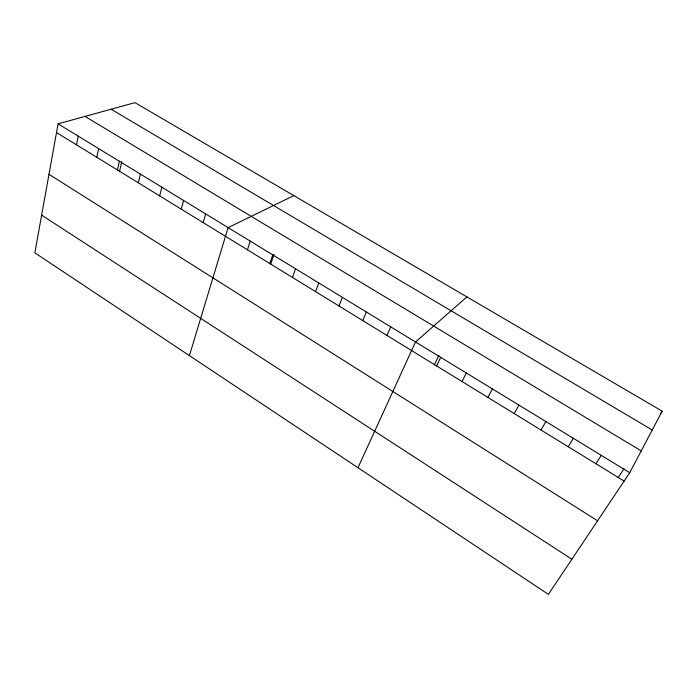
<?xml version="1.0" encoding="UTF-8"?>
<svg xmlns="http://www.w3.org/2000/svg" width="697" height="697" viewBox="0 0 697 697"><rect width="100%" height="100%" fill="white"/><g stroke="black" fill="none" stroke-linecap="round" stroke-linejoin="round"><path stroke-width="1.05" d="M58.078 123.848L34.85 252.828L548.382 594.358L629.722 472.714L662.15 411.143L134.965 102.642L58.078 123.848L629.722 472.714M76.513 144.845L78.195 136.124M96.813 157.304L98.626 148.592M117.436 169.963L119.37 161.251M119.475 171.81L121.766 161.582M138.372 182.823L140.437 174.111M159.639 195.883L161.843 187.171M181.246 209.144L183.581 200.44M203.184 222.613L205.667 213.918M189.41 355.618L228.111 227.614L293.838 195.613M247.47 249.805L250.24 241.127M269.809 263.518L272.727 254.849M270.584 264.416L273.973 254.405M292.496 277.45L295.572 268.789M315.549 291.599L318.782 282.956M338.977 305.983L342.375 297.349M362.78 320.603L366.352 311.986M386.983 335.457L390.729 326.858M357.97 467.722L415.517 341.983L466.903 296.887M434.327 364.967L438.883 355.426M436.601 365.925L440.713 357.361M462.033 381.538L466.337 373M487.9 397.421L492.404 388.909M514.22 413.574L518.917 405.096M540.985 430.014L545.899 421.554M568.221 446.733L573.352 438.308M595.935 463.749L601.284 455.359M618.117 477.628L623.989 468.767M660.416 413.757L662.15 411.143M111.111 109.22L652.218 429.997M85.025 116.416L641.223 450.881M56.509 132.561L624.137 481.069M48.99 174.302L597.582 520.79M41.637 215.138L571.871 559.238"/></g></svg>
